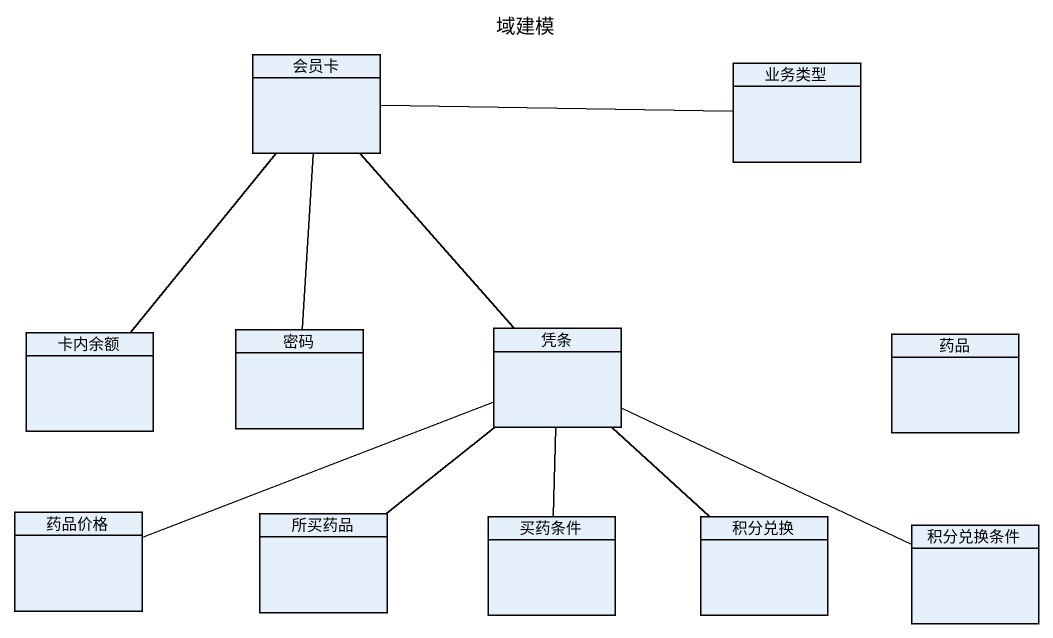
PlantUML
@startuml
title 域建模
hide circle
hide empty members
class 会员卡
class 业务类型
class 卡内余额
class 密码
class 凭条
class 药品
class 药品价格
class 所买药品
class 买药条件
class 积分兑换
class 积分兑换条件
会员卡 -right- 业务类型
会员卡 -- 卡内余额
会员卡 -- 密码
会员卡 -- 凭条
凭条 -left- 药品价格
凭条 -- 所买药品
凭条 -- 买药条件
凭条 -- 积分兑换
凭条 -right- 积分兑换条件
@enduml
